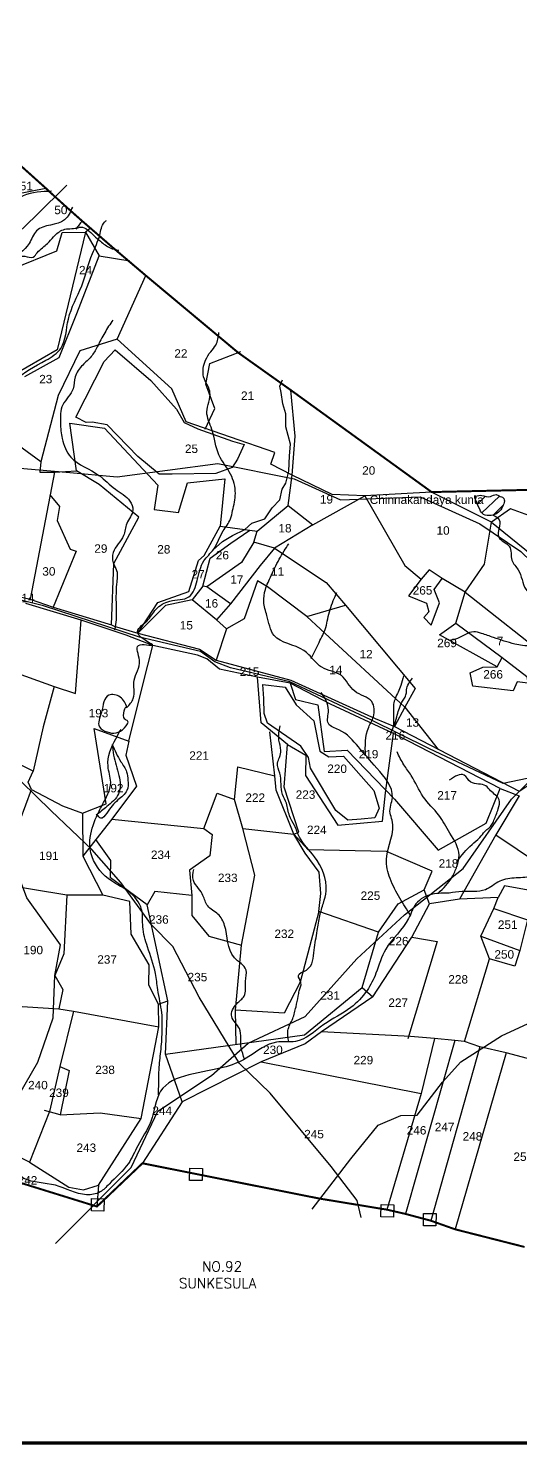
# Model space of a CAD drawing. Header units: inches. Extents: x 198573 to 203005, y 1622290 to 1626765.
# Drawn here: x 200440 to 201433, y 1622290 to 1625145 of the extents above; entities that cross this region are included whole.
import ezdxf
from ezdxf.enums import TextEntityAlignment as Align

# ---------------------------------------------------------------- set-up
doc = ezdxf.new("R2010")
doc.units = ezdxf.units.IN
doc.header["$LTSCALE"] = 15
doc.header["$MEASUREMENT"] = 0
for name, color, linetype in [('HILLS', 3, 'Continuous'), ('PLOT', 7, 'Continuous'), ('PLOT NO', 7, 'Continuous'), ('ROAD', 1, 'Continuous'), ('STREAM', 4, 'Continuous'), ('TEXT', 1, 'Continuous'), ('VILLAGE BOUNDARY', 5, 'Continuous'), ('VILLAGE BOUNDARY STONES', 1, 'Continuous'), ('VILLAGE BOUNDRY', 5, 'Continuous')]:
    doc.layers.add(name, color=color, linetype=linetype)
doc.styles.add('section', font='romant.shx', dxfattribs={"height": 2})
doc.styles.get("Standard").update_dxf_attribs({"font": 'arial.ttf'})

msp = doc.modelspace()

# ---------------------------------------------------------------- hatches: boundary and pattern name
at = {"layer": 'STREAM'}
h = msp.add_hatch(dxfattribs=at)
h.set_pattern_fill('ANSI31', color=256, scale=151.024149, angle=-1.0901)
h.set_pattern_definition([(43.9099, (193735.288, 1624458.895), (-13.092405, 13.600313), [])])
edge = h.paths.add_edge_path()
edge.add_spline(control_points=[(201342.1, 1624202.2), (201346.2, 1624203.1), (201356, 1624205.2), (201370, 1624197.2), (201381.8, 1624207.7), (201389.7, 1624201.2), (201403.5, 1624199.1), (201395.1, 1624172.6), (201377.9, 1624161.5), (201356.6, 1624163.2), (201348.7, 1624177.2), (201335.9, 1624208.4), (201342.1, 1624202.2)], knot_values=[0, 0, 0, 0, 1.226551, 2.943719, 4.204408, 4.84401, 5.731008, 7.842839, 10.41715, 11.97963, 13.238676, 16.017497, 16.017497, 16.017497, 16.017497], degree=3, periodic=0)

# ---------------------------------------------------------------- linework, layer by layer
at = {"layer": 'HILLS'}
for points in [[(200535.7, 1624361.5), (200593.1, 1624473.5), (200615, 1624496.9), (200686.8, 1624434.8), (200738.7, 1624377.5), (200754, 1624350.3), (200781.6, 1624337.7), (200851.8, 1624313), (200875.1, 1624306.4), (200861.8, 1624276.2), (200851.1, 1624259.8), (200818.2, 1624247.5), (200730, 1624246.1), (200704.1, 1624246), (200660.9, 1624282), (200599.2, 1624345.8), (200569, 1624351.3), (200556.9, 1624350.3), (200535.7, 1624361.5)], [(200912.8, 1623822.5), (200957.8, 1623816.8), (200979.7, 1623781.5), (201015.6, 1623748.7), (201027.4, 1623687.7), (201045.7, 1623676.2), (201075.4, 1623678.1), (201136.6, 1623608.4), (201147.5, 1623573), (201138.4, 1623553.2), (201111.1, 1623551), (201084.5, 1623549), (201060.1, 1623568.3), (201009, 1623653.7), (201005.2, 1623675.1), (200989.2, 1623698.2), (200922.3, 1623744.2), (200915.7, 1623763.9), (200914.5, 1623793.9), (200912.8, 1623822.5)]]:
    msp.add_lwpolyline(points, dxfattribs=at)
at = {"layer": 'PLOT'}
for points in [[(200413.2, 1624810.6), (200475.6, 1624822.5)], [(199480.6, 1624388.4), (199550.9, 1624344), (199631.7, 1624473.8), (199641, 1624481.8), (199699.5, 1624481.4), (199961, 1624463.7), (199967.7, 1624461.7), (200042.8, 1624460.8), (200208.6, 1624421.2), (200291.8, 1624421.4), (200292.8, 1624452.8), (200243.2, 1624454.8), (200175.6, 1624554.2), (200032.2, 1624682.9), (200099.4, 1624729.9), (200166.5, 1624675.5), (200354.9, 1624678.6), (200408, 1624660), (200497.5, 1624696.5), (200508.3, 1624733.6), (200555.2, 1624734.1)], [(200555.2, 1624734.1), (200498.2, 1624497.1), (200407.4, 1624444.4), (200377, 1624345.2), (200322.4, 1624296.2), (200262.9, 1624304)], [(200564.6, 1624741.2), (200555.2, 1624734.1), (200583.2, 1624686.2)], [(200433, 1624442.9), (200501.9, 1624481.6), (200538.1, 1624570.5), (200583.2, 1624686.2), (200644.8, 1624676.2)], [(201320.5, 1624008.7), (201359.9, 1624064.7), (201373.5, 1624149.7), (201253.1, 1624210.2), (201118.5, 1624202.4), (201052.7, 1624205.4), (200971.7, 1624244.5), (200928.8, 1624266.1), (200936.7, 1624289.8), (200758.2, 1624352.1), (200729.4, 1624418.5), (200618.9, 1624518.5), (200677.1, 1624646.5)], [(200618.9, 1624518.5), (200543.7, 1624494.7), (200500, 1624404.8), (200465.1, 1624271.1), (200379.2, 1624333.3)], [(200796.7, 1624337.1), (200816.1, 1624378.6), (200798.1, 1624427.7), (200805.8, 1624469.3), (200868.6, 1624493.3)], [(200465.1, 1624271.1), (200463, 1624250), (200492.6, 1624250.3), (200537.3, 1624253), (200523.7, 1624349.1), (200593.3, 1624338.9), (200701.2, 1624224.1), (200693.7, 1624174.8), (200743.1, 1624169), (200761, 1624229.1), (200836.3, 1624237), (200826.6, 1624141.6), (200901.1, 1624131.3), (200964, 1624183.1), (200971.7, 1624244.5), (200978.2, 1624323.2), (200969.5, 1624415.5)], [(199687.8, 1624300.9), (199678.9, 1624268.3), (199670.6, 1624228.9), (199802.5, 1624191.4), (199826.2, 1624188.9), (199821.8, 1624169.6), (199944.4, 1624148.8), (200107.8, 1624102.9), (200272.2, 1624034.5), (200395.4, 1624006), (200444, 1623994.6), (200489.8, 1623978.3), (200607.6, 1623942.2), (200612.8, 1623939.7), (200660.5, 1623925.5), (200785.4, 1623893.5), (200818.9, 1623871.1), (200969.3, 1623831.2), (201139.3, 1623753.8), (201178.3, 1623737.6), (201429.4, 1623607.5), (201458.4, 1623625.9)], [(200492.6, 1624250.3), (200444, 1623994.6)], [(200607.6, 1623942.2), (200612.2, 1624066.5), (200662.6, 1624159.4), (200583, 1624225.6), (200537.3, 1624253)], [(200483.1, 1624204.3), (200502.7, 1624181), (200498.2, 1624152.7), (200524.1, 1624095.1), (200536.5, 1624091.2), (200489.8, 1623978.3)], [(200964, 1624183.1), (201013.7, 1624143.9), (201118.5, 1624202.4), (201199.3, 1624062), (201232.1, 1624034.3)], [(201674.3, 1624105.1), (201522.8, 1624136.2), (201412.3, 1624176.1), (201373.5, 1624149.7), (201465.6, 1624074.8), (201547.9, 1623998.4), (201595.2, 1623981.5), (201621.8, 1623992.4)], [(200660.5, 1623925.5), (200700.9, 1623987.8), (200763.6, 1624009.6), (200783, 1624072.2), (200794.7, 1624082.1), (200826.6, 1624141.6)], [(200791.7, 1624020.3), (200806.9, 1624076.9), (200848, 1624107.5), (200886.7, 1624133.2)], [(201013.7, 1624143.9), (200936.5, 1624097.1), (200894.7, 1624109.4), (200901.1, 1624131.3)], [(200894.7, 1624109.4), (200869.5, 1624068), (200799.8, 1624018.8)], [(201674.3, 1624105.1), (201630.2, 1623996.4), (201565.3, 1623839.6), (201541.2, 1623804.7), (201475.7, 1623822.3), (201445, 1623838.4), (201447, 1623824.6), (201425.8, 1623827.7), (201417.5, 1623809.7), (201335.9, 1623819.2), (201331.1, 1623845.8), (201356.1, 1623857.3), (201385.3, 1623857.6), (201395.4, 1623876.4), (201445, 1623838.4)], [(200936.5, 1624097.1), (200907.7, 1624062.2), (200847.9, 1623985.1), (200819.6, 1623952.4)], [(200936.5, 1624097.1), (201040.4, 1624028), (201079.3, 1623982), (201219.8, 1623814.1), (201199.2, 1623776.7), (201266.5, 1623691.5)], [(201320.5, 1624008.7), (201274.1, 1624036.1), (201248.4, 1624053.4), (201232.1, 1624034.3), (201206.3, 1624000.7), (201242.7, 1623985.9), (201247.2, 1623969), (201237.7, 1623957.3), (201252, 1623941.6), (201269.2, 1623986.7), (201258.2, 1624013.9), (201274.1, 1624036.1)], [(200847.9, 1623985.1), (200799.8, 1624018.8), (200791.7, 1624020.3), (200770.4, 1623992.7)], [(201199.2, 1623776.7), (201029.2, 1623933.9), (201001.8, 1623959.6), (200922.1, 1624018.9), (200902, 1624031.2), (200875.3, 1623954.5), (200839.6, 1623934.4), (200818.9, 1623871.1)], [(200839.6, 1623934.4), (200819.6, 1623952.4), (200770.4, 1623992.7), (200716.7, 1623981.8), (200660.5, 1623925.5)], [(201302.1, 1623946.2), (201320.5, 1624008.7), (201496, 1623869.8), (201565.3, 1623839.6)], [(201477.1, 1623402.3), (201399.9, 1623416.4), (201387.5, 1623392.6), (201309.6, 1623389.4), (201248.9, 1623380.4), (201238.4, 1623408.6), (201254.2, 1623446.1), (201162.3, 1623485.6), (201003.9, 1623489), (200975.3, 1623520.4), (200985.1, 1623524.7), (200955.8, 1623615.4), (200962.6, 1623701.6), (200909.5, 1623744.8), (200901.8, 1623836.8), (200825.5, 1623852.9), (200800.2, 1623873.7), (200781, 1623881.7), (200690.9, 1623901.2), (200637.1, 1623922), (200546.7, 1623951.7), (200435.1, 1623985.8)], [(201001.8, 1623959.6), (201079.3, 1623982)], [(200750.1, 1622980.6), (200716.3, 1623076.8), (200721.6, 1623184.5), (200679.7, 1623377.8), (200605.9, 1623432.7), (200606.2, 1623467.2), (200576.2, 1623509.5), (200549.8, 1623476.4), (200590.1, 1623397.8), (200517.9, 1623397.5), (200374.3, 1623421.1), (200412.3, 1623517.6), (200446.5, 1623610.7), (200439.4, 1623625.1), (200450.1, 1623647.5), (200385, 1623679.5), (200350.7, 1623721.4), (200267.6, 1623795.5), (200256.1, 1623792.8), (200214.1, 1623851.4), (199858.5, 1623894.3), (199795, 1623902), (199805.3, 1623955.5)], [(200250.8, 1623904.6), (200492.3, 1623818.4), (200535, 1623804.2), (200546.7, 1623951.7)], [(201385.3, 1623857.6), (201268.9, 1623922.5), (201302.1, 1623946.2), (201395.4, 1623876.4)], [(200446.5, 1623610.7), (200508.8, 1623577.8), (200549.6, 1623562.8), (200597.3, 1623582), (200572.9, 1623733.7), (200642.6, 1623708.3), (200670.7, 1623821.4), (200690.9, 1623901.2)], [(200492.3, 1623818.4), (200469.8, 1623736.6), (200450.1, 1623647.5)], [(200962.6, 1623701.6), (200999.4, 1623679.6), (200999, 1623639), (201064.3, 1623538.8), (201154.3, 1623546.5), (201159.9, 1623604), (201176, 1623723.6), (201049.3, 1623782.3), (200967.8, 1623825), (200901.8, 1623836.8)], [(200967.8, 1623825), (200978.4, 1623792.2), (201023.8, 1623781), (201036.7, 1623687), (201082.8, 1623690.1), (201178.1, 1623591.1), (201266.5, 1623488), (201363.2, 1623542.9), (201391.4, 1623612.6), (201208, 1623707), (201176, 1623723.6)], [(201199.2, 1623776.7), (201178.3, 1623737.6)], [(200642.6, 1623708.3), (200636.7, 1623679.9), (200657.9, 1623617), (200608.4, 1623550.9), (200576.2, 1623509.5)], [(200608.4, 1623550.9), (200794.2, 1623531.7), (200821, 1623603), (200855.7, 1623590.7), (200862.6, 1623656.2), (200937.2, 1623638.3), (200926.9, 1623727.1)], [(200872.7, 1623532.1), (200975.3, 1623520.4), (200939.7, 1623609), (200937.2, 1623638.3)], [(200859, 1623096.7), (200857.6, 1623165.5), (200869.6, 1623296.8), (200896.7, 1623437.6), (200872.7, 1623532.1), (200855.7, 1623590.7)], [(201391.4, 1623612.6), (201429.6, 1623597.6), (201382.7, 1623519.2), (201309.6, 1623389.4)], [(200549.6, 1623562.8), (200549.8, 1623476.4)], [(200794.2, 1623531.7), (200810.4, 1623519.6), (200805.9, 1623476.8), (200765.1, 1623447.8), (200770, 1623396.6), (200769.7, 1623356.8), (200804.2, 1623314.9), (200869.6, 1623296.8)], [(201382.7, 1623519.2), (201509.8, 1623433.5), (201573, 1623360), (201642.2, 1623530)], [(201146.3, 1623323.1), (201025.9, 1623364.9), (201029.8, 1623400.7), (201026.5, 1623443.9), (200998.4, 1623482.4), (200975.3, 1623520.4)], [(200517.9, 1623397.5), (200511.6, 1623279.5), (200493.2, 1623235.7), (200509.7, 1623207.5), (200501.6, 1623168.7)], [(200702.8, 1623177.8), (200683.2, 1623215.8), (200684, 1623257.2), (200647.3, 1623318.8), (200645, 1623385), (200590.1, 1623397.8)], [(200770, 1623396.6), (200695, 1623404.8), (200679.7, 1623377.8)], [(201113.4, 1623211.5), (201146.3, 1623323.1), (201185.9, 1623379.8), (201194.1, 1623384.6), (201238.4, 1623408.6)], [(201319.6, 1623102.4), (201370, 1623269.2), (201352.3, 1623315), (201378.8, 1623370.8), (201387.5, 1623392.6)], [(200716.3, 1623076.8), (200997, 1623115.8), (201113.4, 1623211.5), (201134.8, 1623192.5), (201213.2, 1623313.2), (201248.9, 1623380.4)], [(201025.9, 1623364.9), (200988.1, 1623222.4), (200955.5, 1623159.5), (200857.6, 1623165.5)], [(201378.8, 1623370.8), (201446.5, 1623348.1), (201431.2, 1623285.8), (201421.1, 1623254.6), (201370, 1623269.2)], [(201213.2, 1623313.2), (201264.6, 1623304.1), (201205.2, 1623107.6)], [(201352.3, 1623315), (201431.2, 1623285.8)], [(201134.8, 1623192.5), (201031.1, 1623122.3)], [(200531.4, 1623163.6), (200503.8, 1623052.1), (200482.6, 1622961.7), (200442.2, 1622859.2), (200363, 1622899.1)], [(200406.7, 1623174.4), (200501.6, 1623168.7), (200531.4, 1623163.6), (200702.9, 1623132.3), (200702.8, 1623177.8), (200721.6, 1623184.5)], [(200442.2, 1622859.2), (200521.8, 1622808.9), (200551.5, 1622803.3), (200581.5, 1622813.2), (200667.3, 1622947), (200702.9, 1623132.3)], [(201834.7, 1622944.6), (201789.3, 1622968.5), (201783.9, 1622970.1), (201674.1, 1622999.6), (201604.8, 1623023.4), (201592.3, 1623025.5), (201476.6, 1623060.4), (201403.3, 1623079.6), (201350.5, 1623092.1), (201319.6, 1623102.4), (201299.7, 1623104.4), (201259, 1623108.7), (201210.4, 1623112.5), (201031.1, 1623122.3), (200998.3, 1623097.8), (200909.2, 1623061.4), (200750.1, 1622980.6), (200670.1, 1622857)], [(201259, 1623108.7), (201231.9, 1622997.4), (201163.1, 1622763.5)], [(201299.7, 1623104.4), (201200.6, 1622754.9)], [(201350.5, 1623092.1), (201251.4, 1622741.3)], [(201403.3, 1623079.6), (201300.5, 1622723.9)], [(200503.8, 1623052.1), (200522.2, 1623044), (200504.2, 1622954.9), (200472.7, 1622963.6)], [(200909.2, 1623061.4), (201231.9, 1622997.4)], [(200504.2, 1622954.9), (200584.8, 1622958.4), (200667.3, 1622947)], [(200581.5, 1622813.2), (200578.4, 1622769.8)]]:
    msp.add_lwpolyline(points, dxfattribs=at)
at = {"layer": 'ROAD'}
for points in [[(200517.8, 1624828.9), (200455.8, 1624767.5), (200381.7, 1624697.1), (200336.2, 1624614.3), (200308.6, 1624543.1), (200304.3, 1624407.6), (200287.3, 1624314.1), (200268.7, 1624269.7), (200237.6, 1624235.7), (200165.4, 1624216.8), (200042.3, 1624236), (199967.3, 1624250.1), (199946.5, 1624264.9), (199959.2, 1624311.1), (199901.2, 1624330.8), (199915, 1624353.9)], [(200237.6, 1624235.7), (200256.1, 1624255.8), (200407.2, 1624259.5), (200516.1, 1624250.6), (200619.1, 1624241.1), (200822, 1624267.7), (200976.2, 1624236.9), (201069.2, 1624194.6), (201230.3, 1624200.7), (201350.2, 1624146), (201432.8, 1624090.4), (201520.2, 1624005.6), (201630.8, 1623954.5), (201691, 1623917.8), (201761, 1623865), (201845.3, 1623798.8), (202007.1, 1623723.1)], [(201991, 1623717.6), (201838.4, 1623693.6), (201706.7, 1623668.4), (201578.4, 1623660.3), (201397.4, 1623622.9), (201247.2, 1623693.2), (201130.6, 1623750.7), (200967.3, 1623827.6), (200847.4, 1623856), (200816.1, 1623868.2), (200787, 1623888.6), (200663.9, 1623917.8), (200470.7, 1623980.6), (200321.3, 1624017.8), (200262, 1624032.6), (200111.8, 1624097.1), (199972.1, 1624137.6), (199964.5, 1624141.7)], [(201110.9, 1622747.9), (201103, 1622781.8), (201050.7, 1622850.5), (200927.4, 1622998.2), (200865.9, 1623058.5), (200784.8, 1623191.8), (200731.6, 1623293.8), (200688.4, 1623337.7), (200626.7, 1623423.3), (200567.9, 1623489.5), (200486.3, 1623567.4), (200424.9, 1623627.7)], [(200494.6, 1622695), (200647.4, 1622848.3), (200701.2, 1622962), (200809.5, 1623034), (200883, 1623099.3), (200998.2, 1623152.7), (201102.6, 1623268.9), (201198.4, 1623357.7), (201316.4, 1623451.6), (201414.4, 1623591), (201461.5, 1623637.9)], [(200405.2, 1622967.8), (200459.1, 1623060.9), (200490.3, 1623150.5), (200493.2, 1623235.7), (200504.6, 1623297.4), (200437.1, 1623392.2), (200405.9, 1623474.8), (200387.6, 1623500.4), (200352.4, 1623519.6)], [(201012.1, 1622764.8), (201090, 1622866.2), (201145.5, 1622934), (201190.7, 1622953.2), (201224.1, 1622954.2), (201274.9, 1623020.6), (201312.3, 1623061.6), (201394.2, 1623114.1), (201491.1, 1623158.8), (201571.8, 1623161.6), (201664, 1623147.3), (201811.9, 1623123.7), (201848.4, 1623117.4), (201905.4, 1623179), (201929.2, 1623211.4), (201980.4, 1623231.2)]]:
    msp.add_lwpolyline(points, dxfattribs=at)
at = {"layer": 'STREAM'}
msp.add_lwpolyline([(200812.4, 1624093.6), (200831.5, 1624110.4), (200851.6, 1624122.9), (200876.5, 1624134.5), (200890.7, 1624147.8), (200916.8, 1624156.4), (200931.7, 1624178.1), (200947.1, 1624194.6), (200952, 1624216.2), (200959.5, 1624228.3), (200965.4, 1624252.6), (200966.8, 1624283), (200968.8, 1624306.5), (200959.2, 1624341.7), (200959.4, 1624367.6), (200953.2, 1624388), (200950, 1624410.6), (200947.2, 1624423.9), (200952.3, 1624436.5)], dxfattribs=at)
for points in [[(200486.9, 1624816.8), (200429.8, 1624807.4), (200408.9, 1624793.3), (200395.7, 1624766.9), (200381, 1624727.5), (200377.6, 1624716.9), (200363.4, 1624690.8), (200356.4, 1624656.1), (200340.3, 1624618.4), (200311.7, 1624580.4), (200299.4, 1624559.2), (200311.2, 1624523.6), (200307.8, 1624483.1), (200298.7, 1624460.1), (200297.5, 1624429.3), (200293.6, 1624396.1), (200290.8, 1624370.3), (200285.3, 1624352.7), (200284.1, 1624321.7), (200239.4, 1624269.4), (200198.5, 1624267.8), (200146.2, 1624276.2), (200058.6, 1624264.5), (200035.7, 1624279.7), (199983.2, 1624304.9), (199952.8, 1624319.9), (199906.7, 1624316.1), (199824, 1624328.5), (199790.8, 1624340.7), (199750.5, 1624327.6), (199700.6, 1624313.7), (199642, 1624312.5), (199563.3, 1624277.3), (199507.1, 1624255.6), (199452.4, 1624285), (199414.7, 1624306.1), (199377.9, 1624312.3), (199364.4, 1624263.8), (199332.1, 1624204.1), (199295, 1624159.5), (199274.8, 1624150.1), (199279, 1624174.6), (199268.4, 1624202.7), (199249.4, 1624230.4), (199239.4, 1624243.6), (199235.5, 1624282.4), (199240.7, 1624308.8), (199214.3, 1624339.5), (199162.6, 1624384.6)], [(200528.9, 1624784.7), (200513.3, 1624759.1), (200456.8, 1624737), (200441.6, 1624711.4), (200404.6, 1624675.5), (200379.3, 1624635.9), (200330.9, 1624550.3), (200318.6, 1624474.6), (200308.4, 1624409.3), (200315.2, 1624373.5), (200297.4, 1624329.5), (200296.1, 1624308.3), (200290.5, 1624291), (200346.6, 1624309.7), (200379.7, 1624336.9), (200399.1, 1624389.8), (200416, 1624434.3), (200475.4, 1624475.9), (200505.6, 1624499.9), (200520.8, 1624559), (200547.6, 1624625.7), (200569.2, 1624690.9), (200584, 1624728.3), (200593.5, 1624754.1), (200597.4, 1624757.8)], [(200406.3, 1624678.8), (200432.9, 1624685.5), (200450, 1624684), (200458.1, 1624692.8), (200478.9, 1624711.6), (200490.9, 1624724.7), (200510.7, 1624739.1), (200537.8, 1624742.6), (200545.4, 1624744.2), (200572.3, 1624727.4), (200585.5, 1624716), (200605.3, 1624702.3), (200622.3, 1624698)], [(200548.6, 1624757.1), (200535.6, 1624740)], [(200610.3, 1624557), (200594.1, 1624531.4), (200578.8, 1624502.8), (200566.8, 1624483.3), (200549.7, 1624466.3), (200534.5, 1624442.3), (200530.5, 1624418.5), (200509.6, 1624385.9), (200504.8, 1624349.5), (200508.3, 1624318), (200525.9, 1624280.5), (200582.5, 1624243.9), (200615.5, 1624215.8), (200645, 1624191.9), (200650.8, 1624174.1), (200638.6, 1624146.7), (200632, 1624122.4), (200611.1, 1624088.3), (200611.2, 1624067.5), (200618, 1624052.2), (200618, 1624024.8), (200617.1, 1623975.3), (200615.3, 1623938.8), (200613.7, 1623931.8)], [(200638.9, 1623775.7), (200651.6, 1623794.1), (200653.5, 1623831.1), (200664.2, 1623871.1), (200662.4, 1623901.2), (200690.9, 1623901.2), (200660.5, 1623925.5), (200678.7, 1623950), (200697.5, 1623974), (200725.5, 1623990.3), (200763.6, 1623998.9), (200780.6, 1624032.2), (200794, 1624071.3), (200813.7, 1624095), (200832.8, 1624131.8), (200847.7, 1624155.9), (200852, 1624172.7), (200857.4, 1624207.5), (200847.9, 1624246.1), (200824.2, 1624285.1), (200810.2, 1624336.2), (200800, 1624371.9), (200806.2, 1624411.2), (200802.5, 1624422.9), (200793.5, 1624442.6), (200797.5, 1624476.2), (200807.8, 1624493.2), (200817.9, 1624506.5), (200824.2, 1624532)], [(201342.1, 1624202.2), (201354.3, 1624203.5), (201371.5, 1624201.1), (201383.5, 1624205.1), (201389.2, 1624202.3), (201397.5, 1624198.7), (201394.6, 1624177.7), (201373.2, 1624163.1), (201357.6, 1624165.2), (201350.1, 1624175.5), (201342.1, 1624202.2), (201342.7, 1624201.6)], [(201377.5, 1624163.3), (201389.6, 1624154.2), (201388.3, 1624119.6), (201409.7, 1624100.8), (201415, 1624072.6), (201427.8, 1624053.3), (201443, 1624014.3), (201462.5, 1623994.3), (201490.8, 1623964.1), (201511.6, 1623950.8), (201525.5, 1623920.9), (201535.2, 1623902.3), (201575.8, 1623894.5), (201604.8, 1623884.8)], [(201119.7, 1623678.2), (201126.3, 1623736.2), (201135.8, 1623757.1), (201132.3, 1623787.8), (201098.1, 1623808.5), (201071.1, 1623840.1), (201031.7, 1623856.9), (201014.9, 1623872.3), (200995.2, 1623890.8), (200935.4, 1623921.3), (200921.1, 1623961.2), (200914.6, 1623988.9), (200918, 1624013.5), (200929.6, 1624041.8), (200936.9, 1624057.2), (200955.7, 1624091.5), (200965, 1624105.9)], [(201010.5, 1623874.7), (201026.1, 1623907), (201039.8, 1623937.4), (201043.6, 1623954.4), (201054.9, 1623991.3), (201062.2, 1624007.7)], [(201534.8, 1623902.6), (201503.9, 1623910.1), (201494.5, 1623911.2), (201471.6, 1623904.7), (201436.5, 1623900.7), (201420.8, 1623903.8), (201378.1, 1623916.9), (201353.6, 1623925.3), (201337.9, 1623928.4), (201305.4, 1623915.2), (201287.6, 1623910.8)], [(201196.6, 1623839.4), (201190.8, 1623820.4), (201185.5, 1623807), (201179.7, 1623794), (201176.5, 1623782.6), (201176.2, 1623768.5), (201176.4, 1623751), (201175.1, 1623735.4), (201170.9, 1623724.5), (201180.3, 1623747.9), (201184.7, 1623764.3), (201189.5, 1623778.3), (201193.1, 1623786.8), (201198.3, 1623794.7), (201202, 1623803.7), (201202.6, 1623811.2), (201206.9, 1623824.1), (201214.6, 1623835)], [(200638.9, 1623775.7), (200625.4, 1623797), (200602.3, 1623800.7), (200587.5, 1623766.7), (200583.3, 1623737), (200598.8, 1623726.5), (200634.2, 1623734.8), (200640.2, 1623749.2), (200634.5, 1623752.6), (200638.9, 1623775.7), (200639.2, 1623775.1)], [(201210.6, 1623356.9), (201189.2, 1623391.4), (201169.3, 1623430.9), (201162.1, 1623470.7), (201173.6, 1623548.8), (201169.4, 1623563), (201174, 1623594.5), (201142.5, 1623653.8), (201105.5, 1623696.5), (201066, 1623730.9), (201045.1, 1623743.3), (201045.1, 1623770.4), (201030.2, 1623806.3)], [(200702.5, 1622994.9), (200703, 1623018.1), (200703.5, 1623046.3), (200707.2, 1623082.3), (200709.9, 1623121.8), (200709.1, 1623160.4), (200701.1, 1623207), (200696.3, 1623239.7), (200680.4, 1623293.3), (200670.8, 1623334), (200668.5, 1623368.6), (200641.5, 1623405.3), (200607.7, 1623426.2), (200568.6, 1623474.9), (200564.2, 1623507.9), (200577.5, 1623555.6), (200588.8, 1623578.7), (200606.1, 1623625.3), (200600.7, 1623658), (200616.2, 1623712.9), (200626.9, 1623731.5)], [(200964.9, 1623102.7), (200963.4, 1623124.4), (200973, 1623148.7), (200979.7, 1623172.4), (200984.2, 1623193.6), (200986.3, 1623204.5), (200989.7, 1623220.8), (200984.4, 1623235.3), (201000.6, 1623246.6), (201016.4, 1623286.7), (201022.5, 1623326.1), (201027.8, 1623356.1), (201034.9, 1623381.7), (201040.4, 1623406), (201016.9, 1623475.1), (200986.8, 1623514.3), (200976.6, 1623538), (200966.6, 1623557.6), (200960.2, 1623582.8), (200952.4, 1623600.5), (200946.9, 1623643.4), (200942.3, 1623663.9), (200946.6, 1623675.4), (200949.1, 1623689.2), (200945.4, 1623710.2), (200947.5, 1623739)], [(200609, 1623701.5), (200612.1, 1623679.7), (200622.7, 1623638.9), (200622, 1623601.9), (200598.2, 1623576.1), (200577.1, 1623558.7)], [(200609, 1623701.5), (200626.7, 1623666.6), (200638.2, 1623646.1), (200640.8, 1623629.2), (200638.9, 1623608.5), (200620.8, 1623589.5), (200598, 1623562.8), (200585.9, 1623552.6), (200579.1, 1623559.7)], [(201266.7, 1623401.6), (201294.5, 1623434.2), (201303.9, 1623455.6), (201308.4, 1623478.1), (201290.1, 1623522.6), (201267.7, 1623558.6), (201236.3, 1623595.9), (201212, 1623638.5), (201197.3, 1623660.3), (201183.3, 1623686.7)], [(201304.2, 1623465.6), (201334.5, 1623499.6), (201350.1, 1623513.7), (201360.8, 1623526.4), (201374.7, 1623539.7), (201378.8, 1623548.5), (201387.3, 1623571.6), (201389.3, 1623590), (201371.9, 1623608), (201362.5, 1623617.8), (201332.1, 1623625.6), (201318.7, 1623639.5), (201288.8, 1623629.7)], [(201500.3, 1623491.7), (201480.4, 1623457.5), (201457.3, 1623437.2), (201423.6, 1623432.4), (201390.4, 1623425.6), (201361.4, 1623408.4), (201314.4, 1623404.9), (201288.7, 1623401.9), (201255, 1623399.6), (201221.6, 1623380), (201206.7, 1623350.7), (201160.5, 1623288.6), (201140.8, 1623240.2), (201122.9, 1623205.4), (201090.1, 1623171), (201035.6, 1623136.5), (200978.5, 1623102.4), (200940.5, 1623101.1), (200884.6, 1623072.1), (200838.8, 1623051.7), (200706.7, 1623002.2), (200686.8, 1622941.4), (200660.7, 1622892), (200641.7, 1622856.8), (200602.9, 1622815.1), (200584.8, 1622799.2), (200557.4, 1622793.6), (200494.6, 1622812.6), (200431.1, 1622826.6), (200401.9, 1622848.4), (200367.7, 1622869.8), (200342.3, 1622886.1), (200320.7, 1622918.1), (200313.1, 1622959.7), (200301.1, 1622977.2), (200307.1, 1623007.2), (200309.6, 1623036.3), (200299.2, 1623059.7), (200290.3, 1623087.1), (200265.2, 1623116.2), (200242.5, 1623170.5), (200224.5, 1623187.1), (200181.5, 1623217.1), (200152.5, 1623224.5), (200150.3, 1623269.8), (200140.4, 1623296.1), (200134.2, 1623329.8), (200130.2, 1623353.1), (200128.1, 1623376.9), (200126.9, 1623392.2)], [(200876, 1623067.1), (200869.4, 1623089.1), (200868.3, 1623109), (200865.7, 1623128.5), (200850.2, 1623152.7), (200860.2, 1623178.8), (200874.9, 1623194), (200878, 1623223.8), (200878.9, 1623246.6), (200855.5, 1623271.5), (200835.8, 1623336.6), (200822.3, 1623359.3), (200801.7, 1623376.1), (200792.1, 1623396.7), (200783.4, 1623411.3), (200772.8, 1623427.4), (200773.7, 1623449.3)]]:
    msp.add_spline(points, degree=3, dxfattribs=at)
at = {"layer": 'VILLAGE BOUNDARY', "const_width": 4}
for points in [[(200103.6, 1625162.3), (200183.5, 1625077.1), (200206.7, 1625049.6), (200364.4, 1624915.8), (200370.1, 1624915.7), (200413.2, 1624878.5), (200475.6, 1624822.5), (200481, 1624817.2), (200525, 1624777.5), (200548.3, 1624756.9), (200610.5, 1624703), (200677.1, 1624646.5), (200863.1, 1624491.2), (200969.5, 1624415.5), (201253.1, 1624210.2), (201584.4, 1624217.6)], [(201440.5, 1622688.3), (201300.5, 1622723.9), (201251.4, 1622741.3), (201200.6, 1622754.9), (201163.1, 1622763.5), (201027, 1622785.9), (200670.1, 1622857), (200578.4, 1622769.8), (200326.4, 1622848)]]:
    msp.add_lwpolyline(points, dxfattribs=at)
at = {"layer": 'VILLAGE BOUNDARY STONES'}
for points in [[(200765.5, 1622847.3), (200790.9, 1622846.8), (200790.4, 1622822), (200765, 1622822.5)], [(200567.6, 1622785.7), (200593, 1622785.2), (200592.5, 1622760.4), (200567.1, 1622760.9)], [(201151.3, 1622773.8), (201176.7, 1622773.3), (201176.2, 1622748.5), (201150.8, 1622749)], [(201236.9, 1622756), (201262.3, 1622755.5), (201261.8, 1622730.7), (201236.4, 1622731.1)]]:
    msp.add_lwpolyline(points, close=True, dxfattribs=at)
at = {"layer": 'VILLAGE BOUNDRY', "const_width": 7}
msp.add_lwpolyline([(198576.9, 1626337.9), (203001.3, 1626337.9), (203001.3, 1622293.3), (198576.9, 1622293.3)], close=True, dxfattribs=at)

# ---------------------------------------------------------------- texts
at = {"layer": 'PLOT NO'}
for s, p in [('51', (200436, 1624827.2)), ('50', (200505.6, 1624778.9)), ('24', (200555.5, 1624657.6)), ('22', (200747.6, 1624489.6)), ('23', (200475.2, 1624437.9)), ('21', (200882.1, 1624404.5)), ('25', (200769, 1624297.5)), ('20', (201126.3, 1624253.8)), ('19', (201041.1, 1624195.5)), ('Chinnakandaya kunta', (201243.3, 1624194.7)), ('18', (200957.5, 1624137.3)), ('10', (201276.2, 1624132.8)), ('29', (200586.3, 1624096.3)), ('28', (200713.2, 1624094.8)), ('26', (200831.3, 1624083)), ('30', (200481.5, 1624050.2)), ('27', (200782.5, 1624044.5)), ('11', (200942.7, 1624050.1)), ('17', (200860.4, 1624033.9)), ('265', (201234.8, 1624012)), ('214', (200432.8, 1623996.7)), ('16', (200809.5, 1623985.9)), ('15', (200758.6, 1623941.7)), ('269', (201284.2, 1623906)), ('7', (201391, 1623910)), ('12', (201121, 1623883.4)), ('215', (200886.1, 1623848.2)), ('14', (201059.9, 1623851.4)), ('266', (201377.1, 1623842.7)), ('193', (200581.5, 1623764.5)), ('13', (201214.6, 1623745.6)), ('216', (201179.9, 1623719.5)), ('221', (200784.4, 1623679)), ('219', (201125.9, 1623681.8)), ('220', (201062.6, 1623652.4)), ('192', (200612, 1623613.3)), ('222', (200897.5, 1623594.2)), ('223', (200998.9, 1623600.3)), ('217', (201284.3, 1623598.9)), ('224', (201021.6, 1623529.2)), ('191', (200481.5, 1623476.9)), ('234', (200707, 1623479)), ('218', (201287.1, 1623461.5)), ('233', (200842.1, 1623432.5)), ('225', (201129.8, 1623396.6)), ('236', (200703.2, 1623348.5)), ('251', (201406.5, 1623338.1)), ('232', (200956, 1623319.7)), ('226', (201186.7, 1623304.9)), ('190', (200449.9, 1623286.9)), ('237', (200598.9, 1623267.9)), ('250', (201399.5, 1623278.1)), ('235', (200781, 1623232.4)), ('228', (201306.6, 1623227.9)), ('231', (201048.3, 1623195.3)), ('227', (201185.7, 1623180.9)), ('230', (200933.1, 1623085.8)), ('229', (201115.5, 1623065)), ('238', (200594.7, 1623045.4)), ('240', (200459.4, 1623014.6)), ('239', (200501.8, 1622999.2)), ('244', (200710, 1622963)), ('246', (201222.8, 1622923.5)), ('247', (201279.3, 1622930.2)), ('245', (201016, 1622915.9)), ('248', (201335.4, 1622911.4)), ('243', (200557, 1622888.4)), ('256', (201437.9, 1622870.3)), ('242', (200438.4, 1622822.7))]:
    msp.add_text(s, height=17, dxfattribs=at).set_placement(p, align=Align.MIDDLE_CENTER)
at = {"layer": 'TEXT', "insert": (200671.2, 1622659), "char_height": 20.137, "width": 326.02, "attachment_point": 1, "style": 'section'}
msp.add_mtext('\\pi118.90155;NO.92 \\P\\pi72.3957;SUNKESULA', dxfattribs=at)

doc.saveas('drawing.dxf')
